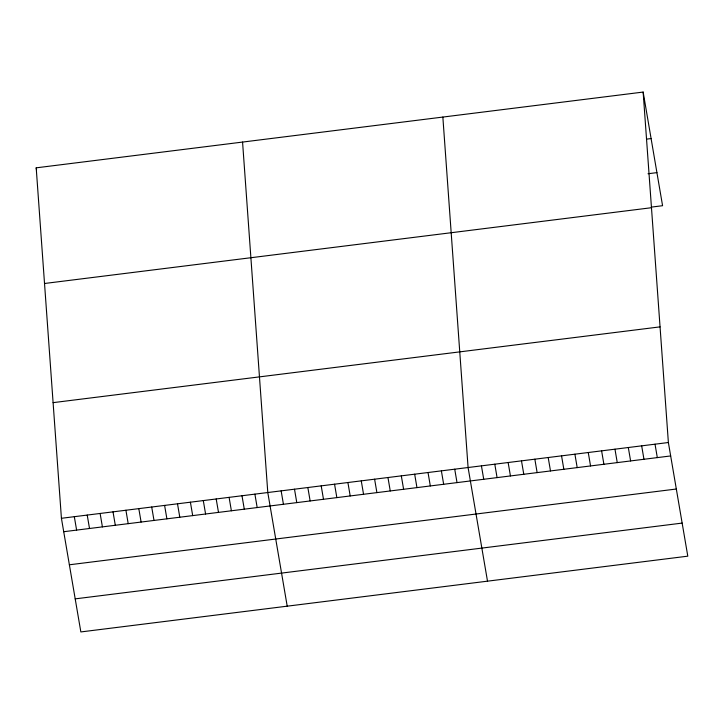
<?xml version="1.0" encoding="UTF-8"?>
<svg xmlns="http://www.w3.org/2000/svg" width="724" height="724" viewBox="0 0 724 724"><rect width="100%" height="100%" fill="white"/><g stroke="black" fill="none" stroke-linecap="round" stroke-linejoin="round"><path stroke-width="1.09" d="M643.147 92.066L668.379 442.518L687.8 556.168L80.853 631.934L61.422 518.294L36.2 167.832L643.147 92.066L662.578 205.707L651.446 207.091M646.65 139.117L651.102 138.555M648.025 173.742L656.921 172.629M44.526 283.491L651.473 207.716M53.096 402.644L660.053 326.868M61.422 518.294L668.379 442.518M63.721 531.715L670.668 455.939M69.368 564.792L676.325 489.017M75.196 598.866L682.144 523.09M655.021 444.192L657.32 457.613M641.672 445.857L643.962 459.278M628.314 447.523L630.613 460.944M614.966 449.188L617.255 462.609M601.608 450.853L603.906 464.274M588.259 452.527L590.549 465.948M574.901 454.192L577.2 467.614M561.553 455.858L563.842 469.279M548.195 457.523L550.493 470.944M534.846 459.188L537.136 472.609M521.488 460.862L523.787 474.283M508.139 462.527L510.438 475.949M494.791 464.193L497.08 477.614M481.433 465.858L483.732 479.279M487.505 581.173L468.084 467.523L442.853 117.071M454.726 469.197L457.025 482.618M441.378 470.862L443.667 484.284M428.02 472.528L430.318 485.949M414.671 474.193L416.961 487.614M401.313 475.858L403.612 489.279M387.964 477.532L390.254 490.953M374.607 479.197L376.905 492.619M361.258 480.863L363.548 494.284M347.9 482.528L350.199 495.949M334.551 484.193L336.85 497.614M321.203 485.867L323.492 499.289M307.845 487.533L310.144 500.954M294.496 489.198L296.786 502.619M281.138 490.863L283.437 504.284M287.211 606.178L267.789 492.528L242.567 142.076M254.893 494.139L257.183 507.56M241.988 495.75L244.287 509.171M229.092 497.361L231.39 510.782M216.195 498.972L218.494 512.393M203.299 500.583L205.589 514.004M190.403 502.194L192.693 515.615M177.507 503.804L179.796 517.226M164.601 505.415L166.9 518.837M151.705 507.026L154.004 520.447M138.809 508.637L141.108 522.058M125.913 510.239L128.202 523.66M113.016 511.85L115.306 525.271M100.12 513.461L102.41 526.882M36.2 167.832L36.553 169.905M87.215 515.072L89.514 528.493M74.319 516.683L76.617 530.104"/></g></svg>
